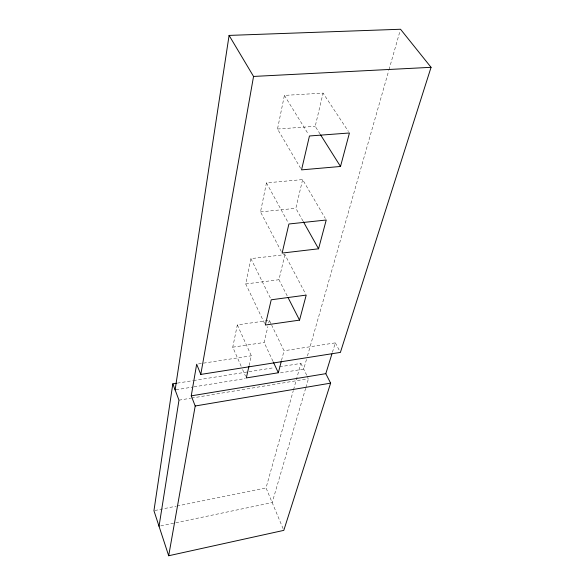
<?xml version="1.0" encoding="UTF-8"?>
<svg xmlns="http://www.w3.org/2000/svg" width="585" height="585" viewBox="0 0 585 585"><rect width="100%" height="100%" fill="white"/><g stroke="black" fill="none" stroke-linecap="round" stroke-linejoin="round"><path stroke-width="0.44" stroke-dasharray="2.92 2.19" d="M241.159 366.239L232.757 347.176L237.327 324.902L269.356 320.361L271.338 324.456M264.544 323.381L245.729 283.952L250.921 258.636L284.895 254.629L305.794 294.306M281.275 251.47L260.508 211.894L266.46 182.871L302.628 179.588L325.326 218.454M300.617 168.297L277.502 129.014L284.398 95.399L323.066 93.117L348.441 131.486M249.115 365.537L251.316 355.79L237.327 324.902M272.932 361.245L264.135 342.481L267.893 326.554M268.734 323.015L269.356 320.361M287.191 295.886L278.965 279.725L284.895 254.629M302.964 221.02L295.842 208.311L302.628 179.588M320.083 134.045L315.22 126.323L323.066 93.117M281.524 360.44L284.032 350.759L271.733 325.275M283.103 528.686L266.036 487.912L293.304 390.59M293.546 389.712L300.917 363.409L279.272 366.868M306.474 359.446L303.717 369.106L279.44 373.033M307.469 355.936L388.769 70.522M389.018 69.644L400.023 31.005M305.641 388.316L272.179 502.588L159.924 526.076M305.897 387.445L308.449 378.722L307.257 376.301M332.426 352.28L335.344 342.868L284.032 350.759M154.835 510.522L176.187 506.179M177.072 505.996L266.036 487.912M178.981 400.169L190.673 398.231M191.573 398.085L308.449 378.722M176.012 389.771L193.101 386.999M194.001 386.86L245.261 378.561M177.335 383.124L192.67 380.674M193.569 380.535L273.853 367.731M198.454 363.921L251.316 355.79M232.757 347.176L264.135 342.481M245.729 283.952L278.965 279.725M260.508 211.894L295.842 208.311M277.502 129.014L315.22 126.323M284.398 95.399L308.507 134.448M266.46 182.871L288.478 223.207M335.344 342.868L340.397 352.404M250.921 258.636L270.424 298.182M300.917 363.409L306.869 375.519M242.614 369.552L245.539 376.184"/><path stroke-width="0.88" d="M176.429 383.263L172.824 383.84L153.943 510.705L168.685 555.75L283.805 530.368L330.62 383.146L325.808 373.669L331.9 353.991M175.112 389.91L229.093 35.414L400.528 29.25L431.057 67.319L340.397 352.404L200.787 374.422L196.662 364.199L191.258 395.848L195.2 405.997L168.685 555.75M159.04 526.259L178.981 400.169L172.824 383.84M200.787 374.422L253.546 76.438L229.093 35.414M248.917 366.422L246.307 377.932L278.336 372.762L281.297 361.318M299.542 320.127L306.211 295.096L271.221 299.791L265.334 325.026L299.542 320.127L288.017 297.502M318.554 248.8L326.233 220.011L288.91 223.996L282.124 253.078L318.554 248.8L303.41 221.81M340.507 166.469L349.435 132.985L309.45 135.976L301.546 169.869L340.507 166.469L320.565 134.821M195.2 405.997L330.62 383.146M191.258 395.848L325.808 373.669M253.546 76.438L431.057 67.319M273.319 362.064L278.336 372.762"/></g></svg>
